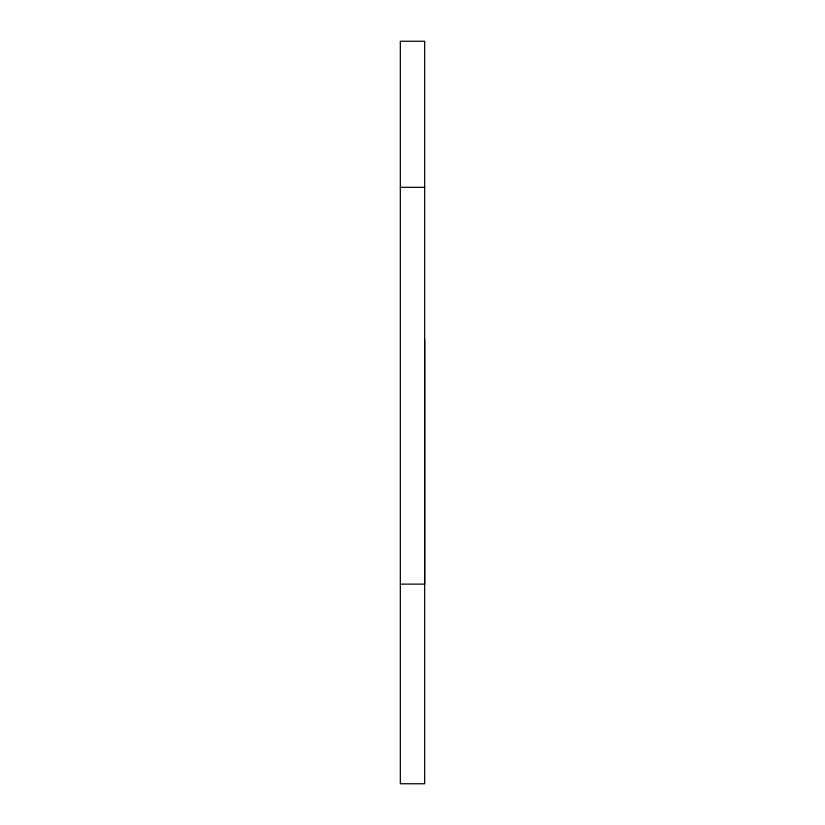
<?xml version="1.0" encoding="UTF-8"?>
<svg xmlns="http://www.w3.org/2000/svg" width="825" height="825" viewBox="0 0 825 825"><rect width="100%" height="100%" fill="white"/><g stroke="black" fill="none" stroke-linecap="round" stroke-linejoin="round"><path stroke-width="1.24" d="M424.669 339.467L424.669 783.75L400.331 783.75L400.331 41.25L424.669 41.25L424.669 584.131L400.331 584.131M400.331 187.316L424.669 187.316"/></g></svg>
